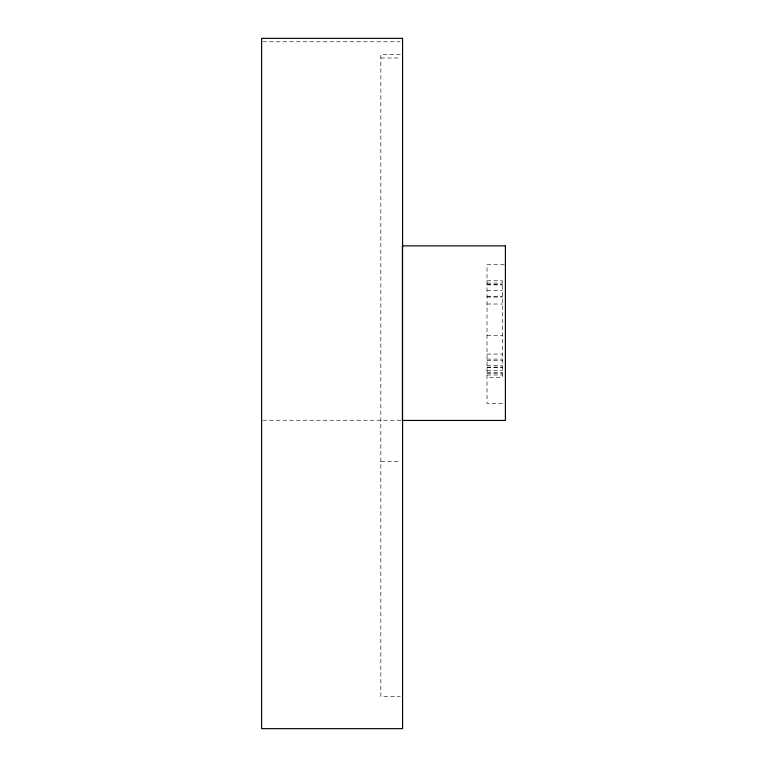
<?xml version="1.0" encoding="UTF-8"?>
<svg xmlns="http://www.w3.org/2000/svg" width="767" height="767" viewBox="0 0 767 767"><rect width="100%" height="100%" fill="white"/><g stroke="black" fill="none" stroke-linecap="round" stroke-linejoin="round"><path stroke-width="0.58" stroke-dasharray="3.83 2.88" d="M262.793 41.773L400.182 41.773M400.278 54.591L380.825 54.591L380.825 696.388L400.278 696.388M380.825 58.004L400.278 58.004M504.255 264.74L487.016 264.74L487.016 403.461L504.255 403.461M487.016 280.799L502.375 280.799L502.375 377.287L487.016 377.287M487.016 283.1L502.375 283.1M487.016 284.346L502.375 284.346M487.016 284.835L502.375 284.96M487.016 290.549L502.375 290.549M487.016 296.263L502.375 296.263M487.016 297.011L502.375 297.069M487.016 304.02L502.375 304.02M487.016 335.313L502.375 335.313M487.016 354.066L502.375 354.066M487.016 359.1L502.375 359.1M487.016 360.337L502.375 360.337M487.016 365.245L502.375 365.245M487.016 367.105L502.375 367.105M487.016 367.537L502.375 367.537M487.016 370.269L502.375 370.269M487.016 372.503L502.375 372.503M487.016 373.251L502.375 373.251M487.016 374.996L502.375 374.996M262.793 420.249L402.57 420.249M380.825 461.341L400.278 461.341"/><path stroke-width="1.15" d="M402.57 38.35L261.605 38.35L261.605 728.65L402.57 728.65L402.57 38.35M505.395 245.871L402.407 245.871L402.407 420.441L505.395 420.441L505.395 245.871"/></g></svg>
